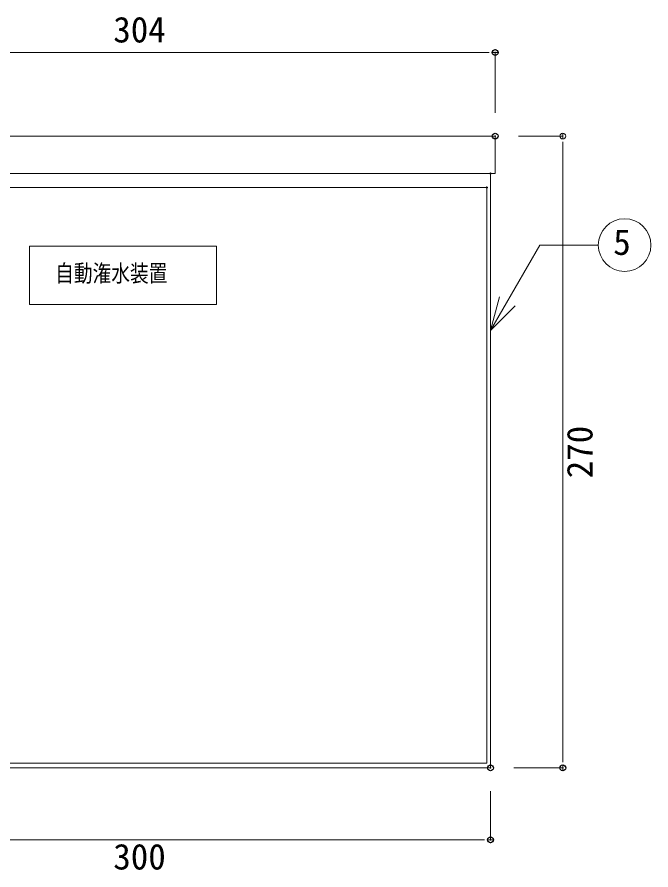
# Model space of a CAD drawing. Units: millimetres, scale not verified. Extents: x -28785 to 23890, y -3354 to 5557.
# Drawn here: x -23371 to -22829, y -441 to 288 of the extents above; entities that cross this region are included whole.
import ezdxf
from ezdxf.enums import TextEntityAlignment as Align

# ---------------------------------------------------------------- set-up
doc = ezdxf.new("R2010")
doc.units = ezdxf.units.MM
doc.header["$LTSCALE"] = 10
doc.header["$PDMODE"] = 32
doc.header["$PDSIZE"] = 5
for name, color, linetype, lineweight in [('2-0', 7, 'Continuous', 18), ('F-0', 7, 'Continuous', 18), ('F-2_sunpo', 7, 'Continuous', 18), ('F-9_0', 7, 'Continuous', 20), ('F-B__0-3_MOJI', 7, 'Continuous', 18)]:
    doc.layers.add(name, color=color, linetype=linetype, lineweight=lineweight)
doc.layers.add('F-1_Defpoints', color=7, linetype='Continuous')
doc.styles.add('ＭＳ ゴシック', font='')
doc.styles.get('ＭＳ ゴシック').set_extended_font_data('MS Gothic')

# ---------------------------------------------------------------- blocks, each defined once
blk = doc.blocks.new('_Dot_28')
at = {"layer": 'F-9_0'}
for p, q in [((-0.5, 0), (-1, 0)), ((0.25, 0), (-0.25, 0))]:
    blk.add_line(p, q, dxfattribs=at)
blk.add_circle((0, 0), 0.25, dxfattribs=at)
blk = doc.blocks.new('D23')
at = {"layer": 'F-1_Defpoints'}
for p in [(2268.26, 16990.91), (1660.26, 16919.51), (2268.26, 16919.51)]:
    blk.add_point(p, dxfattribs=at)
at = {"layer": 'F-2_sunpo', "lineweight": 20}
for p, q in [((1660.26, 16939.51), (1660.26, 16990.91)), ((1670.26, 16990.91), (2258.26, 16990.91)), ((2268.26, 16939.51), (2268.26, 16990.91))]:
    blk.add_line(p, q, dxfattribs=at)
at = {"layer": 'F-2_sunpo', "xscale": 10, "yscale": 10, "rotation": 180}
blk.add_blockref('_Dot_28', (1660.26, 16990.91), dxfattribs=at)
at = {"layer": 'F-2_sunpo', "xscale": 10, "yscale": 10}
blk.add_blockref('_Dot_28', (2268.26, 16990.91), dxfattribs=at)
at = {"layer": 'F-2_sunpo', "style": 'ＭＳ ゴシック'}
blk.add_text('304', height=21.99, dxfattribs=at).set_placement((1941.76, 16992.91), align=Align.BOTTOM_LEFT)
blk = doc.blocks.new('D24')
at = {"layer": 'F-1_Defpoints'}
for p in [(2268.26, 16919.51), (2264.26, 16379.51), (2326.1, 16379.51)]:
    blk.add_point(p, dxfattribs=at)
at = {"layer": 'F-2_sunpo', "lineweight": 20}
for p, q in [((2288.26, 16919.51), (2326.1, 16919.51)), ((2326.1, 16909.51), (2326.1, 16389.51)), ((2284.26, 16379.51), (2326.1, 16379.51))]:
    blk.add_line(p, q, dxfattribs=at)
at = {"layer": 'F-2_sunpo', "xscale": 10, "yscale": 10}
for p, rotation in [((2326.1, 16919.51), 90), ((2326.1, 16379.51), 270)]:
    blk.add_blockref('_Dot_28', p, dxfattribs=dict(at, rotation=rotation))
at = {"layer": 'F-2_sunpo', "style": 'ＭＳ ゴシック'}
blk.add_text('270', height=21.99, rotation=90, dxfattribs=at).set_placement((2358.1, 16627.01), align=Align.BOTTOM_LEFT)
blk = doc.blocks.new('D25')
at = {"layer": 'F-1_Defpoints'}
for p in [(1664.26, 16380.01), (2264.26, 16379.51), (2264.26, 16318.05)]:
    blk.add_point(p, dxfattribs=at)
at = {"layer": 'F-2_sunpo', "lineweight": 20}
for p, q in [((1664.26, 16360.01), (1664.26, 16318.05)), ((2264.26, 16359.51), (2264.26, 16318.05)), ((1674.26, 16318.05), (2254.26, 16318.05))]:
    blk.add_line(p, q, dxfattribs=at)
at = {"layer": 'F-2_sunpo', "xscale": 10, "yscale": 10, "rotation": 180}
blk.add_blockref('_Dot_28', (1664.26, 16318.05), dxfattribs=at)
at = {"layer": 'F-2_sunpo', "xscale": 10, "yscale": 10}
blk.add_blockref('_Dot_28', (2264.26, 16318.05), dxfattribs=at)
at = {"layer": 'F-2_sunpo', "style": 'ＭＳ ゴシック'}
blk.add_text('300', height=21.99, dxfattribs=at).set_placement((1941.76, 16286.05), align=Align.BOTTOM_LEFT)

msp = doc.modelspace()

# ---------------------------------------------------------------- linework, layer by layer
at = {"layer": '2-0'}
for p, q in [((-23569.74, 186.04), (-22961.74, 186.04)), ((-22961.74, 186.04), (-22961.74, 154.04)), ((-22961.74, 154.04), (-23569.74, 154.04)), ((-22965.74, 154.04), (-22965.74, -353.96)), ((-23562.74, 142.04), (-22968.74, 142.04)), ((-22968.74, 142.04), (-22968.74, -349.96)), ((-22965.74, -353.96), (-23565.74, -353.96)), ((-22968.74, -349.96), (-23562.74, -349.96))]:
    msp.add_line(p, q, dxfattribs=at)
for centre, start, end in [((-22965.74, 154.04), 0, 180), ((-22965.74, 154.04), 180, 0), ((-22968.74, 142.04), 0, 180), ((-22968.74, 142.04), 180, 0)]:
    msp.add_arc(centre, 0.5, start, end, dxfattribs=at)
at = {"layer": 'F-0'}
msp.add_lwpolyline([(-23359.88, 41.97), (-23199.88, 41.97), (-23199.88, 91.97), (-23359.88, 91.97)], close=True, dxfattribs=at)
at = {"layer": 'F-B__0-3_MOJI'}
for p, q in [((-22965.74, 19.77), (-22923.53, 92.87)), ((-22923.53, 92.87), (-22873.53, 92.87)), ((-22965.74, 19.77), (-22957.97, 48.75)), ((-22965.74, 19.77), (-22944.52, 40.98))]:
    msp.add_line(p, q, dxfattribs=at)
msp.add_circle((-22851.03, 92.87), 22.5, dxfattribs=at)

# ---------------------------------------------------------------- block references
at = {"layer": 'F-2_sunpo'}
for name in ['D23', 'D24', 'D25']:
    msp.add_blockref(name, (-25230, -16733.47), dxfattribs=at)

# ---------------------------------------------------------------- texts
at = {"layer": 'F-0', "style": 'ＭＳ ゴシック', "width": 0.8}
msp.add_text('自動潅水装置', height=14.66, dxfattribs=at).set_placement((-23337.95, 57.06), align=Align.BOTTOM_LEFT)
at = {"layer": 'F-B__0-3_MOJI', "style": 'ＭＳ ゴシック'}
msp.add_text('5', height=21.99, dxfattribs=at).set_placement((-22860.78, 77.87), align=Align.BOTTOM_LEFT)

doc.saveas('drawing.dxf')
